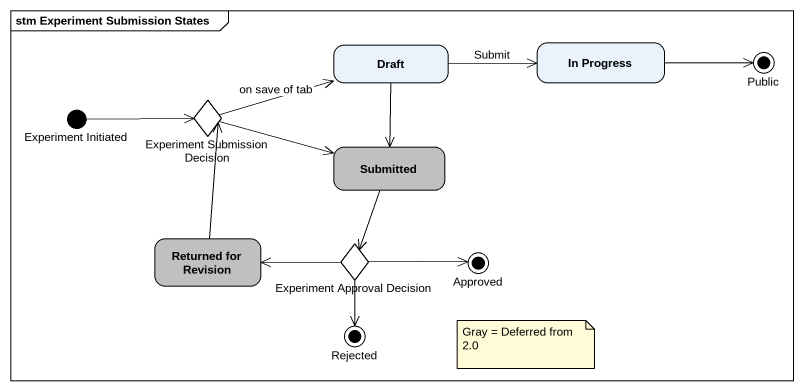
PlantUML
@startuml
mainframe stm Experiment Submission States
hide empty description
state Draft
state "In Progress" as In_Progress
state Public <<end>>
state "Experiment Initiated" as Experiment_Initiated <<start>>
state "Experiment Submission Decision" as Experiment_Submission <<choice>>
state Submitted #C0C0C0
state "Returned for Revision" as Returned_for_Revision #C0C0C0
state "Experiment Approval Decision" as Experiment_Approval_Decision <<choice>> #C0C0C0
state Approved <<end>> #C0C0C0
state Rejected <<end>> #C0C0C0
Draft -right-> In_Progress : Submit
Draft --> Submitted
In_Progress -right-> Public
Experiment_Initiated -right-> Experiment_Submission
Experiment_Submission -right-> Draft : on save of tab
Experiment_Submission -right-> Submitted
Submitted --> Experiment_Approval_Decision
Returned_for_Revision -up-> Experiment_Submission
Experiment_Approval_Decision -left-> Returned_for_Revision
Experiment_Approval_Decision -right-> Approved
Experiment_Approval_Decision --> Rejected
note as N1
  Gray = Deferred from 2.0
end note
@enduml
